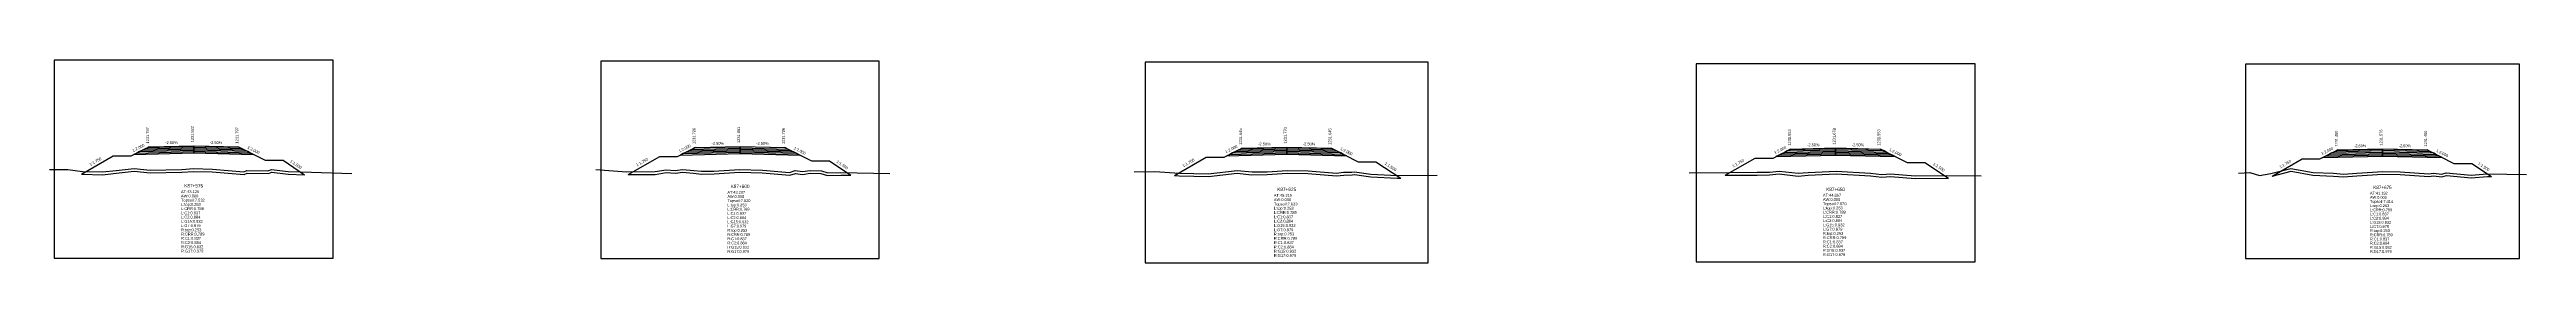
# Model space of a CAD drawing. Extents: x -7 to 78429, y 1189 to 1262.
# Drawn here: x 4894.2 to 5171.6, y 1218.9 to 1241.5 of the extents above; entities that cross this region are included whole.
import ezdxf
from ezdxf.enums import TextEntityAlignment as Align

# ---------------------------------------------------------------- set-up
doc = ezdxf.new("R2010")
doc.units = 0

msp = doc.modelspace()

# ---------------------------------------------------------------- linework, layer by layer
at = {"layer": 'A4_BORDER', "color": 7}
for points in [[(4894.769, 1219.38), (4925.999, 1219.38), (4925.999, 1241.462), (4894.769, 1241.462), (4894.769, 1219.38)], [(4955.985, 1219.34), (4987.135, 1219.34), (4987.135, 1241.365), (4955.985, 1241.365), (4955.985, 1219.34)], [(5016.933, 1218.869), (5048.594, 1218.869), (5048.594, 1241.256), (5016.933, 1241.256), (5016.933, 1218.869)], [(5078.593, 1218.978), (5109.852, 1218.978), (5109.852, 1241.079), (5078.593, 1241.079), (5078.593, 1218.978)], [(5140.119, 1219.346), (5170.788, 1219.346), (5170.788, 1241.031), (5140.119, 1241.031), (5140.119, 1219.346)]]:
    msp.add_lwpolyline(points, dxfattribs=at)
at = {"layer": 'CLEAR_GROUND', "color": 8}
for points in [[(4897.816, 1228.758), (4897.889, 1228.748), (4900.19, 1228.695), (4901.72, 1228.88), (4903.71, 1229.072), (4905.505, 1228.887), (4909.07, 1228.986), (4910.367, 1229.067), (4912.461, 1229.001), (4916.039, 1228.72), (4916.378, 1228.852), (4918.747, 1228.817), (4919.13, 1228.979), (4920.943, 1228.734), (4922.8, 1228.686)], [(4959.046, 1228.718), (4962.06, 1228.733), (4963.294, 1228.92), (4964.312, 1228.85), (4965.114, 1228.986), (4966.349, 1228.87), (4967.24, 1228.77), (4968.646, 1228.804), (4971.51, 1228.99), (4974.038, 1228.897), (4977.144, 1228.641), (4977.75, 1228.841), (4978.562, 1228.732), (4979.422, 1228.851), (4980.613, 1228.825), (4981.349, 1228.586), (4982.829, 1228.649), (4983.966, 1228.622)], [(5020.196, 1228.607), (5020.736, 1228.575), (5024.001, 1228.481), (5027.23, 1228.869), (5028.877, 1228.695), (5030.59, 1228.711), (5032.818, 1228.865), (5035.137, 1228.826), (5038.336, 1228.549), (5039.145, 1228.657), (5040.081, 1228.659), (5040.358, 1228.703), (5042.169, 1228.47), (5045.147, 1228.3), (5045.525, 1228.304)], [(5081.857, 1228.63), (5082.301, 1228.632), (5085.453, 1228.657), (5086.832, 1228.659), (5087.898, 1228.786), (5090.018, 1228.546), (5091.163, 1228.649), (5094.276, 1228.781), (5098.113, 1228.575), (5099.412, 1228.409), (5100.367, 1228.503), (5103.129, 1228.274), (5106.695, 1228.294), (5106.864, 1228.292)], [(5143.116, 1228.543), (5145.22, 1229.071), (5147.676, 1228.646), (5149.961, 1228.547), (5151.091, 1228.468), (5152.599, 1228.571), (5155.505, 1228.735), (5157.432, 1228.721), (5160.652, 1228.476), (5161.161, 1228.565), (5162.111, 1228.458), (5162.628, 1228.606), (5165.378, 1228.338), (5167.196, 1228.494), (5167.651, 1228.485)]]:
    msp.add_lwpolyline(points, dxfattribs=at)
at = {"layer": 'DESIGN_ROAD_TRIMMED', "color": 1}
for points in [[(4897.816, 1228.758), (4901.384, 1230.797), (4903.384, 1230.797), (4905.384, 1231.797), (4905.384, 1231.797), (4905.278, 1231.744), (4905.278, 1231.744), (4904.963, 1231.586), (4904.963, 1231.586), (4904.647, 1231.429), (4904.647, 1231.429), (4904.331, 1231.271), (4904.331, 1231.271), (4904.015, 1231.113), (4904.015, 1231.113), (4903.699, 1230.955), (4910.384, 1231.122), (4910.384, 1231.272), (4910.384, 1231.272), (4910.384, 1231.422), (4910.384, 1231.422), (4910.384, 1231.572), (4910.384, 1231.572), (4910.384, 1231.722), (4910.384, 1231.722), (4910.384, 1231.872), (4910.384, 1231.872), (4910.384, 1231.922), (4910.384, 1231.922), (4910.384, 1231.922), (4910.384, 1231.922), (4910.384, 1231.922), (4910.384, 1231.872), (4910.384, 1231.872), (4910.384, 1231.722), (4910.384, 1231.722), (4910.384, 1231.572), (4910.384, 1231.572), (4910.384, 1231.422), (4910.384, 1231.422), (4910.384, 1231.272), (4910.384, 1231.272), (4910.384, 1231.122), (4917.068, 1230.955), (4916.752, 1231.113), (4916.752, 1231.113), (4916.436, 1231.271), (4916.436, 1231.271), (4916.121, 1231.429), (4916.121, 1231.429), (4915.805, 1231.586), (4915.805, 1231.586), (4915.489, 1231.744), (4915.489, 1231.744), (4915.384, 1231.797), (4915.384, 1231.797), (4918.384, 1230.297), (4920.384, 1230.297), (4922.8, 1228.686)], [(4959.046, 1228.718), (4962.56, 1230.726), (4964.56, 1230.726), (4966.56, 1231.726), (4966.56, 1231.726), (4966.455, 1231.673), (4966.455, 1231.673), (4966.139, 1231.515), (4966.139, 1231.515), (4965.823, 1231.358), (4965.823, 1231.358), (4965.508, 1231.2), (4965.508, 1231.2), (4965.192, 1231.042), (4965.192, 1231.042), (4964.876, 1230.884), (4971.56, 1231.051), (4971.56, 1231.201), (4971.56, 1231.201), (4971.56, 1231.351), (4971.56, 1231.351), (4971.56, 1231.501), (4971.56, 1231.501), (4971.56, 1231.651), (4971.56, 1231.651), (4971.56, 1231.801), (4971.56, 1231.801), (4971.56, 1231.851), (4971.56, 1231.851), (4971.56, 1231.851), (4971.56, 1231.851), (4971.56, 1231.851), (4971.56, 1231.801), (4971.56, 1231.801), (4971.56, 1231.651), (4971.56, 1231.651), (4971.56, 1231.501), (4971.56, 1231.501), (4971.56, 1231.351), (4971.56, 1231.351), (4971.56, 1231.201), (4971.56, 1231.201), (4971.56, 1231.051), (4978.244, 1230.884), (4977.929, 1231.042), (4977.929, 1231.042), (4977.613, 1231.2), (4977.613, 1231.2), (4977.297, 1231.358), (4977.297, 1231.358), (4976.981, 1231.515), (4976.981, 1231.515), (4976.665, 1231.673), (4976.665, 1231.673), (4976.56, 1231.726), (4976.56, 1231.726), (4979.56, 1230.226), (4981.56, 1230.226), (4983.966, 1228.622)], [(5020.196, 1228.607), (5023.763, 1230.645), (5025.763, 1230.645), (5027.763, 1231.645), (5027.763, 1231.645), (5027.658, 1231.592), (5027.658, 1231.592), (5027.342, 1231.434), (5027.342, 1231.434), (5027.026, 1231.277), (5027.026, 1231.277), (5026.711, 1231.119), (5026.711, 1231.119), (5026.395, 1230.961), (5026.395, 1230.961), (5026.079, 1230.803), (5032.763, 1230.97), (5032.763, 1231.12), (5032.763, 1231.12), (5032.763, 1231.27), (5032.763, 1231.27), (5032.763, 1231.42), (5032.763, 1231.42), (5032.763, 1231.57), (5032.763, 1231.57), (5032.763, 1231.72), (5032.763, 1231.72), (5032.763, 1231.77), (5032.763, 1231.77), (5032.763, 1231.77), (5032.763, 1231.77), (5032.763, 1231.77), (5032.763, 1231.72), (5032.763, 1231.72), (5032.763, 1231.57), (5032.763, 1231.57), (5032.763, 1231.42), (5032.763, 1231.42), (5032.763, 1231.27), (5032.763, 1231.27), (5032.763, 1231.12), (5032.763, 1231.12), (5032.763, 1230.97), (5039.447, 1230.803), (5039.132, 1230.961), (5039.132, 1230.961), (5038.816, 1231.119), (5038.816, 1231.119), (5038.5, 1231.277), (5038.5, 1231.277), (5038.184, 1231.434), (5038.184, 1231.434), (5037.868, 1231.592), (5037.868, 1231.592), (5037.763, 1231.645), (5037.763, 1231.645), (5040.763, 1230.145), (5042.763, 1230.145), (5045.525, 1228.304)], [(5081.857, 1228.63), (5085.222, 1230.553), (5087.222, 1230.553), (5089.222, 1231.553), (5089.222, 1231.553), (5089.117, 1231.5), (5089.117, 1231.5), (5088.801, 1231.342), (5088.801, 1231.342), (5088.486, 1231.185), (5088.486, 1231.185), (5088.17, 1231.027), (5088.17, 1231.027), (5087.854, 1230.869), (5087.854, 1230.869), (5087.538, 1230.711), (5094.222, 1230.878), (5094.222, 1231.028), (5094.222, 1231.028), (5094.222, 1231.178), (5094.222, 1231.178), (5094.222, 1231.328), (5094.222, 1231.328), (5094.222, 1231.478), (5094.222, 1231.478), (5094.222, 1231.628), (5094.222, 1231.628), (5094.222, 1231.678), (5094.222, 1231.678), (5094.222, 1231.678), (5094.222, 1231.678), (5094.222, 1231.678), (5094.222, 1231.628), (5094.222, 1231.628), (5094.222, 1231.478), (5094.222, 1231.478), (5094.222, 1231.328), (5094.222, 1231.328), (5094.222, 1231.178), (5094.222, 1231.178), (5094.222, 1231.028), (5094.222, 1231.028), (5094.222, 1230.878), (5100.907, 1230.711), (5100.591, 1230.869), (5100.591, 1230.869), (5100.275, 1231.027), (5100.275, 1231.027), (5099.959, 1231.185), (5099.959, 1231.185), (5099.643, 1231.342), (5099.643, 1231.342), (5099.328, 1231.5), (5099.328, 1231.5), (5099.222, 1231.553), (5099.222, 1231.553), (5102.222, 1230.053), (5104.222, 1230.053), (5106.864, 1228.292)], [(5143.116, 1228.543), (5146.454, 1230.45), (5148.454, 1230.45), (5150.454, 1231.45), (5150.454, 1231.45), (5150.348, 1231.397), (5150.348, 1231.397), (5150.032, 1231.239), (5150.032, 1231.239), (5149.717, 1231.082), (5149.717, 1231.082), (5149.401, 1230.924), (5149.401, 1230.924), (5149.085, 1230.766), (5149.085, 1230.766), (5148.769, 1230.608), (5155.454, 1230.775), (5155.454, 1230.925), (5155.454, 1230.925), (5155.454, 1231.075), (5155.454, 1231.075), (5155.454, 1231.225), (5155.454, 1231.225), (5155.454, 1231.375), (5155.454, 1231.375), (5155.454, 1231.525), (5155.454, 1231.525), (5155.454, 1231.575), (5155.454, 1231.575), (5155.454, 1231.575), (5155.454, 1231.575), (5155.454, 1231.575), (5155.454, 1231.525), (5155.454, 1231.525), (5155.454, 1231.375), (5155.454, 1231.375), (5155.454, 1231.225), (5155.454, 1231.225), (5155.454, 1231.075), (5155.454, 1231.075), (5155.454, 1230.925), (5155.454, 1230.925), (5155.454, 1230.775), (5162.138, 1230.608), (5161.822, 1230.766), (5161.822, 1230.766), (5161.506, 1230.924), (5161.506, 1230.924), (5161.19, 1231.082), (5161.19, 1231.082), (5160.875, 1231.239), (5160.875, 1231.239), (5160.559, 1231.397), (5160.559, 1231.397), (5160.454, 1231.45), (5160.454, 1231.45), (5163.454, 1229.95), (5165.454, 1229.95), (5167.651, 1228.485)]]:
    msp.add_lwpolyline(points, dxfattribs=at)
at = {"layer": 'FINISHED_ROAD', "color": 2}
for points in [[(4901.384, 1230.797), (4903.384, 1230.797), (4905.384, 1231.797), (4905.384, 1231.797), (4910.384, 1231.922), (4915.384, 1231.797), (4915.384, 1231.797), (4918.384, 1230.297), (4920.384, 1230.297)], [(4962.56, 1230.726), (4964.56, 1230.726), (4966.56, 1231.726), (4966.56, 1231.726), (4971.56, 1231.851), (4976.56, 1231.726), (4976.56, 1231.726), (4979.56, 1230.226), (4981.56, 1230.226)], [(5023.763, 1230.645), (5025.763, 1230.645), (5027.763, 1231.645), (5027.763, 1231.645), (5032.763, 1231.77), (5037.763, 1231.645), (5037.763, 1231.645), (5040.763, 1230.145), (5042.763, 1230.145)], [(5085.222, 1230.553), (5087.222, 1230.553), (5089.222, 1231.553), (5089.222, 1231.553), (5094.222, 1231.678), (5099.222, 1231.553), (5099.222, 1231.553), (5102.222, 1230.053), (5104.222, 1230.053)], [(5146.454, 1230.45), (5148.454, 1230.45), (5150.454, 1231.45), (5150.454, 1231.45), (5155.454, 1231.575), (5160.454, 1231.45), (5160.454, 1231.45), (5163.454, 1229.95), (5165.454, 1229.95)]]:
    msp.add_lwpolyline(points, dxfattribs=at)
at = {"layer": 'LAYER_0', "color": 4}
for points in [[(4905.384, 1231.797), (4905.278, 1231.744), (4910.384, 1231.872), (4910.384, 1231.922)], [(4966.56, 1231.726), (4966.455, 1231.673), (4971.56, 1231.801), (4971.56, 1231.851)], [(5027.763, 1231.645), (5027.658, 1231.592), (5032.763, 1231.72), (5032.763, 1231.77)], [(5089.222, 1231.553), (5089.117, 1231.5), (5094.222, 1231.628), (5094.222, 1231.678)], [(5150.454, 1231.45), (5150.348, 1231.397), (5155.454, 1231.525), (5155.454, 1231.575)]]:
    msp.add_lwpolyline(points, dxfattribs=at)
at = {"layer": 'LAYER_1', "color": 4}
for points in [[(4905.278, 1231.744), (4904.963, 1231.586), (4910.384, 1231.722), (4910.384, 1231.872)], [(4966.455, 1231.673), (4966.139, 1231.515), (4971.56, 1231.651), (4971.56, 1231.801)], [(5027.658, 1231.592), (5027.342, 1231.434), (5032.763, 1231.57), (5032.763, 1231.72)], [(5089.117, 1231.5), (5088.801, 1231.342), (5094.222, 1231.478), (5094.222, 1231.628)], [(5150.348, 1231.397), (5150.032, 1231.239), (5155.454, 1231.375), (5155.454, 1231.525)]]:
    msp.add_lwpolyline(points, dxfattribs=at)
at = {"layer": 'LAYER_10', "color": 6}
for points in [[(4916.436, 1231.271), (4916.752, 1231.113), (4910.384, 1231.272), (4910.384, 1231.422)], [(4977.613, 1231.2), (4977.929, 1231.042), (4971.56, 1231.201), (4971.56, 1231.351)], [(5038.816, 1231.119), (5039.132, 1230.961), (5032.763, 1231.12), (5032.763, 1231.27)], [(5100.275, 1231.027), (5100.591, 1230.869), (5094.222, 1231.028), (5094.222, 1231.178)], [(5161.506, 1230.924), (5161.822, 1230.766), (5155.454, 1230.925), (5155.454, 1231.075)]]:
    msp.add_lwpolyline(points, dxfattribs=at)
at = {"layer": 'LAYER_11', "color": 6}
for points in [[(4916.752, 1231.113), (4917.068, 1230.955), (4910.384, 1231.122), (4910.384, 1231.272)], [(4977.929, 1231.042), (4978.244, 1230.884), (4971.56, 1231.051), (4971.56, 1231.201)], [(5039.132, 1230.961), (5039.447, 1230.803), (5032.763, 1230.97), (5032.763, 1231.12)], [(5100.591, 1230.869), (5100.907, 1230.711), (5094.222, 1230.878), (5094.222, 1231.028)], [(5161.822, 1230.766), (5162.138, 1230.608), (5155.454, 1230.775), (5155.454, 1230.925)]]:
    msp.add_lwpolyline(points, dxfattribs=at)
at = {"layer": 'LAYER_2', "color": 4}
for points in [[(4904.963, 1231.586), (4904.647, 1231.429), (4910.384, 1231.572), (4910.384, 1231.722)], [(4966.139, 1231.515), (4965.823, 1231.358), (4971.56, 1231.501), (4971.56, 1231.651)], [(5027.342, 1231.434), (5027.026, 1231.277), (5032.763, 1231.42), (5032.763, 1231.57)], [(5088.801, 1231.342), (5088.486, 1231.185), (5094.222, 1231.328), (5094.222, 1231.478)], [(5150.032, 1231.239), (5149.717, 1231.082), (5155.454, 1231.225), (5155.454, 1231.375)]]:
    msp.add_lwpolyline(points, dxfattribs=at)
at = {"layer": 'LAYER_3', "color": 4}
for points in [[(4904.647, 1231.429), (4904.331, 1231.271), (4910.384, 1231.422), (4910.384, 1231.572)], [(4965.823, 1231.358), (4965.508, 1231.2), (4971.56, 1231.351), (4971.56, 1231.501)], [(5027.026, 1231.277), (5026.711, 1231.119), (5032.763, 1231.27), (5032.763, 1231.42)], [(5088.486, 1231.185), (5088.17, 1231.027), (5094.222, 1231.178), (5094.222, 1231.328)], [(5149.717, 1231.082), (5149.401, 1230.924), (5155.454, 1231.075), (5155.454, 1231.225)]]:
    msp.add_lwpolyline(points, dxfattribs=at)
at = {"layer": 'LAYER_4', "color": 4}
for points in [[(4904.331, 1231.271), (4904.015, 1231.113), (4910.384, 1231.272), (4910.384, 1231.422)], [(4965.508, 1231.2), (4965.192, 1231.042), (4971.56, 1231.201), (4971.56, 1231.351)], [(5026.711, 1231.119), (5026.395, 1230.961), (5032.763, 1231.12), (5032.763, 1231.27)], [(5088.17, 1231.027), (5087.854, 1230.869), (5094.222, 1231.028), (5094.222, 1231.178)], [(5149.401, 1230.924), (5149.085, 1230.766), (5155.454, 1230.925), (5155.454, 1231.075)]]:
    msp.add_lwpolyline(points, dxfattribs=at)
at = {"layer": 'LAYER_5', "color": 4}
for points in [[(4904.015, 1231.113), (4903.699, 1230.955), (4910.384, 1231.122), (4910.384, 1231.272)], [(4965.192, 1231.042), (4964.876, 1230.884), (4971.56, 1231.051), (4971.56, 1231.201)], [(5026.395, 1230.961), (5026.079, 1230.803), (5032.763, 1230.97), (5032.763, 1231.12)], [(5087.854, 1230.869), (5087.538, 1230.711), (5094.222, 1230.878), (5094.222, 1231.028)], [(5149.085, 1230.766), (5148.769, 1230.608), (5155.454, 1230.775), (5155.454, 1230.925)]]:
    msp.add_lwpolyline(points, dxfattribs=at)
at = {"layer": 'LAYER_6', "color": 6}
for points in [[(4915.384, 1231.797), (4915.489, 1231.744), (4910.384, 1231.872), (4910.384, 1231.922)], [(4976.56, 1231.726), (4976.665, 1231.673), (4971.56, 1231.801), (4971.56, 1231.851)], [(5037.763, 1231.645), (5037.868, 1231.592), (5032.763, 1231.72), (5032.763, 1231.77)], [(5099.222, 1231.553), (5099.328, 1231.5), (5094.222, 1231.628), (5094.222, 1231.678)], [(5160.454, 1231.45), (5160.559, 1231.397), (5155.454, 1231.525), (5155.454, 1231.575)]]:
    msp.add_lwpolyline(points, dxfattribs=at)
at = {"layer": 'LAYER_7', "color": 6}
for points in [[(4915.489, 1231.744), (4915.805, 1231.586), (4910.384, 1231.722), (4910.384, 1231.872)], [(4976.665, 1231.673), (4976.981, 1231.515), (4971.56, 1231.651), (4971.56, 1231.801)], [(5037.868, 1231.592), (5038.184, 1231.434), (5032.763, 1231.57), (5032.763, 1231.72)], [(5099.328, 1231.5), (5099.643, 1231.342), (5094.222, 1231.478), (5094.222, 1231.628)], [(5160.559, 1231.397), (5160.875, 1231.239), (5155.454, 1231.375), (5155.454, 1231.525)]]:
    msp.add_lwpolyline(points, dxfattribs=at)
at = {"layer": 'LAYER_8', "color": 6}
for points in [[(4915.805, 1231.586), (4916.121, 1231.429), (4910.384, 1231.572), (4910.384, 1231.722)], [(4976.981, 1231.515), (4977.297, 1231.358), (4971.56, 1231.501), (4971.56, 1231.651)], [(5038.184, 1231.434), (5038.5, 1231.277), (5032.763, 1231.42), (5032.763, 1231.57)], [(5099.643, 1231.342), (5099.959, 1231.185), (5094.222, 1231.328), (5094.222, 1231.478)], [(5160.875, 1231.239), (5161.19, 1231.082), (5155.454, 1231.225), (5155.454, 1231.375)]]:
    msp.add_lwpolyline(points, dxfattribs=at)
at = {"layer": 'LAYER_9', "color": 6}
for points in [[(4916.121, 1231.429), (4916.436, 1231.271), (4910.384, 1231.422), (4910.384, 1231.572)], [(4977.297, 1231.358), (4977.613, 1231.2), (4971.56, 1231.351), (4971.56, 1231.501)], [(5038.5, 1231.277), (5038.816, 1231.119), (5032.763, 1231.27), (5032.763, 1231.42)], [(5099.959, 1231.185), (5100.275, 1231.027), (5094.222, 1231.178), (5094.222, 1231.328)], [(5161.19, 1231.082), (5161.506, 1230.924), (5155.454, 1231.075), (5155.454, 1231.225)]]:
    msp.add_lwpolyline(points, dxfattribs=at)
at = {"layer": 'NATURAL_GROUND', "color": 3}
for points in [[(4894.243, 1229.287), (4896.304, 1229.285), (4897.915, 1229.047), (4900.176, 1228.995), (4901.688, 1229.178), (4903.711, 1229.374), (4905.517, 1229.187), (4909.057, 1229.286), (4910.363, 1229.367), (4912.478, 1229.301), (4915.994, 1229.024), (4916.324, 1229.153), (4918.689, 1229.118), (4919.089, 1229.287), (4920.967, 1229.033), (4923.59, 1228.966), (4928.086, 1228.81)], [(4955.411, 1229.255), (4958.858, 1229.017), (4962.036, 1229.033), (4963.281, 1229.222), (4964.297, 1229.152), (4965.103, 1229.288), (4966.38, 1229.168), (4967.253, 1229.07), (4968.632, 1229.104), (4971.506, 1229.29), (4974.056, 1229.197), (4977.108, 1228.945), (4977.721, 1229.147), (4978.561, 1229.035), (4979.404, 1229.151), (4980.663, 1229.124), (4981.39, 1228.888), (4982.826, 1228.949), (4988.344, 1228.818)], [(5015.686, 1229.011), (5018.003, 1229.036), (5020.749, 1228.875), (5023.987, 1228.782), (5027.228, 1229.171), (5028.891, 1228.995), (5030.578, 1229.011), (5032.81, 1229.165), (5035.152, 1229.126), (5038.329, 1228.851), (5039.125, 1228.957), (5040.057, 1228.959), (5040.353, 1229.006), (5042.197, 1228.769), (5045.154, 1228.6), (5049.596, 1228.644)], [(5077.832, 1228.913), (5082.299, 1228.932), (5085.451, 1228.957), (5086.814, 1228.959), (5087.897, 1229.088), (5090.021, 1228.848), (5091.143, 1228.948), (5094.277, 1229.081), (5098.14, 1228.874), (5099.416, 1228.711), (5100.364, 1228.804), (5103.14, 1228.574), (5106.696, 1228.594), (5110.511, 1228.548)], [(5139.327, 1228.879), (5140.619, 1228.949), (5141.686, 1228.61), (5142.941, 1228.808), (5145.209, 1229.377), (5147.709, 1228.945), (5149.978, 1228.847), (5151.092, 1228.769), (5152.581, 1228.87), (5155.498, 1229.035), (5157.445, 1229.021), (5160.638, 1228.778), (5161.152, 1228.868), (5162.086, 1228.763), (5162.601, 1228.91), (5165.38, 1228.639), (5167.187, 1228.794), (5171.577, 1228.708)]]:
    msp.add_lwpolyline(points, dxfattribs=at)
at = {"layer": 'STRUCTURE_LEFT', "color": 4}
for points in [[(4905.384, 1231.797), (4905.278, 1231.744), (4905.278, 1231.744), (4904.963, 1231.586), (4904.963, 1231.586), (4904.647, 1231.429), (4904.647, 1231.429), (4904.331, 1231.271), (4904.331, 1231.271), (4904.015, 1231.113), (4904.015, 1231.113), (4903.699, 1230.955), (4910.384, 1231.122), (4910.384, 1231.272), (4910.384, 1231.272), (4910.384, 1231.422), (4910.384, 1231.422), (4910.384, 1231.572), (4910.384, 1231.572), (4910.384, 1231.722), (4910.384, 1231.722), (4910.384, 1231.872), (4910.384, 1231.872), (4910.384, 1231.922), (4910.384, 1231.922)], [(4966.56, 1231.726), (4966.455, 1231.673), (4966.455, 1231.673), (4966.139, 1231.515), (4966.139, 1231.515), (4965.823, 1231.358), (4965.823, 1231.358), (4965.508, 1231.2), (4965.508, 1231.2), (4965.192, 1231.042), (4965.192, 1231.042), (4964.876, 1230.884), (4971.56, 1231.051), (4971.56, 1231.201), (4971.56, 1231.201), (4971.56, 1231.351), (4971.56, 1231.351), (4971.56, 1231.501), (4971.56, 1231.501), (4971.56, 1231.651), (4971.56, 1231.651), (4971.56, 1231.801), (4971.56, 1231.801), (4971.56, 1231.851), (4971.56, 1231.851)], [(5027.763, 1231.645), (5027.658, 1231.592), (5027.658, 1231.592), (5027.342, 1231.434), (5027.342, 1231.434), (5027.026, 1231.277), (5027.026, 1231.277), (5026.711, 1231.119), (5026.711, 1231.119), (5026.395, 1230.961), (5026.395, 1230.961), (5026.079, 1230.803), (5032.763, 1230.97), (5032.763, 1231.12), (5032.763, 1231.12), (5032.763, 1231.27), (5032.763, 1231.27), (5032.763, 1231.42), (5032.763, 1231.42), (5032.763, 1231.57), (5032.763, 1231.57), (5032.763, 1231.72), (5032.763, 1231.72), (5032.763, 1231.77), (5032.763, 1231.77)], [(5089.222, 1231.553), (5089.117, 1231.5), (5089.117, 1231.5), (5088.801, 1231.342), (5088.801, 1231.342), (5088.486, 1231.185), (5088.486, 1231.185), (5088.17, 1231.027), (5088.17, 1231.027), (5087.854, 1230.869), (5087.854, 1230.869), (5087.538, 1230.711), (5094.222, 1230.878), (5094.222, 1231.028), (5094.222, 1231.028), (5094.222, 1231.178), (5094.222, 1231.178), (5094.222, 1231.328), (5094.222, 1231.328), (5094.222, 1231.478), (5094.222, 1231.478), (5094.222, 1231.628), (5094.222, 1231.628), (5094.222, 1231.678), (5094.222, 1231.678)], [(5150.454, 1231.45), (5150.348, 1231.397), (5150.348, 1231.397), (5150.032, 1231.239), (5150.032, 1231.239), (5149.717, 1231.082), (5149.717, 1231.082), (5149.401, 1230.924), (5149.401, 1230.924), (5149.085, 1230.766), (5149.085, 1230.766), (5148.769, 1230.608), (5155.454, 1230.775), (5155.454, 1230.925), (5155.454, 1230.925), (5155.454, 1231.075), (5155.454, 1231.075), (5155.454, 1231.225), (5155.454, 1231.225), (5155.454, 1231.375), (5155.454, 1231.375), (5155.454, 1231.525), (5155.454, 1231.525), (5155.454, 1231.575), (5155.454, 1231.575)]]:
    msp.add_lwpolyline(points, dxfattribs=at)
at = {"layer": 'STRUCTURE_RIGHT', "color": 6}
for points in [[(4910.384, 1231.922), (4910.384, 1231.922), (4910.384, 1231.872), (4910.384, 1231.872), (4910.384, 1231.722), (4910.384, 1231.722), (4910.384, 1231.572), (4910.384, 1231.572), (4910.384, 1231.422), (4910.384, 1231.422), (4910.384, 1231.272), (4910.384, 1231.272), (4910.384, 1231.122), (4917.068, 1230.955), (4916.752, 1231.113), (4916.752, 1231.113), (4916.436, 1231.271), (4916.436, 1231.271), (4916.121, 1231.429), (4916.121, 1231.429), (4915.805, 1231.586), (4915.805, 1231.586), (4915.489, 1231.744), (4915.489, 1231.744), (4915.384, 1231.797)], [(4971.56, 1231.851), (4971.56, 1231.851), (4971.56, 1231.801), (4971.56, 1231.801), (4971.56, 1231.651), (4971.56, 1231.651), (4971.56, 1231.501), (4971.56, 1231.501), (4971.56, 1231.351), (4971.56, 1231.351), (4971.56, 1231.201), (4971.56, 1231.201), (4971.56, 1231.051), (4978.244, 1230.884), (4977.929, 1231.042), (4977.929, 1231.042), (4977.613, 1231.2), (4977.613, 1231.2), (4977.297, 1231.358), (4977.297, 1231.358), (4976.981, 1231.515), (4976.981, 1231.515), (4976.665, 1231.673), (4976.665, 1231.673), (4976.56, 1231.726)], [(5032.763, 1231.77), (5032.763, 1231.77), (5032.763, 1231.72), (5032.763, 1231.72), (5032.763, 1231.57), (5032.763, 1231.57), (5032.763, 1231.42), (5032.763, 1231.42), (5032.763, 1231.27), (5032.763, 1231.27), (5032.763, 1231.12), (5032.763, 1231.12), (5032.763, 1230.97), (5039.447, 1230.803), (5039.132, 1230.961), (5039.132, 1230.961), (5038.816, 1231.119), (5038.816, 1231.119), (5038.5, 1231.277), (5038.5, 1231.277), (5038.184, 1231.434), (5038.184, 1231.434), (5037.868, 1231.592), (5037.868, 1231.592), (5037.763, 1231.645)], [(5094.222, 1231.678), (5094.222, 1231.678), (5094.222, 1231.628), (5094.222, 1231.628), (5094.222, 1231.478), (5094.222, 1231.478), (5094.222, 1231.328), (5094.222, 1231.328), (5094.222, 1231.178), (5094.222, 1231.178), (5094.222, 1231.028), (5094.222, 1231.028), (5094.222, 1230.878), (5100.907, 1230.711), (5100.591, 1230.869), (5100.591, 1230.869), (5100.275, 1231.027), (5100.275, 1231.027), (5099.959, 1231.185), (5099.959, 1231.185), (5099.643, 1231.342), (5099.643, 1231.342), (5099.328, 1231.5), (5099.328, 1231.5), (5099.222, 1231.553)], [(5155.454, 1231.575), (5155.454, 1231.575), (5155.454, 1231.525), (5155.454, 1231.525), (5155.454, 1231.375), (5155.454, 1231.375), (5155.454, 1231.225), (5155.454, 1231.225), (5155.454, 1231.075), (5155.454, 1231.075), (5155.454, 1230.925), (5155.454, 1230.925), (5155.454, 1230.775), (5162.138, 1230.608), (5161.822, 1230.766), (5161.822, 1230.766), (5161.506, 1230.924), (5161.506, 1230.924), (5161.19, 1231.082), (5161.19, 1231.082), (5160.875, 1231.239), (5160.875, 1231.239), (5160.559, 1231.397), (5160.559, 1231.397), (5160.454, 1231.45)]]:
    msp.add_lwpolyline(points, dxfattribs=at)

# ---------------------------------------------------------------- texts
at = {"layer": 'INFO_TEXT'}
for s, height, p in [('AT:43.126', 0.32, (4908.964, 1226.636)), ('AW:0.000', 0.32, (4908.964, 1226.162)), ('Topsoil:7.532', 0.32, (4908.964, 1225.689)), ('AT:43.207', 0.31, (4970.144, 1226.577)), ('AW:0.000', 0.31, (4970.144, 1226.105)), ('Topsoil:7.520', 0.31, (4970.144, 1225.633)), ('AT:45.215', 0.32, (5031.324, 1226.225)), ('AW:0.000', 0.32, (5031.324, 1225.745)), ('AT:44.867', 0.32, (5092.802, 1226.24)), ('AW:0.000', 0.32, (5092.802, 1225.766)), ('AT:41.192', 0.31, (5154.059, 1226.471)), ('AW:0.000', 0.31, (5154.059, 1226.006)), ('Topsoil:7.414', 0.31, (5154.059, 1225.542)), ('L:top:0.253', 0.32, (4908.964, 1225.216)), ('L:CRR:0.789', 0.32, (4908.964, 1224.743)), ('L:C1:0.837', 0.32, (4908.964, 1224.27)), ('L:C2:0.884', 0.32, (4908.964, 1223.797)), ('L:G15:0.932', 0.32, (4908.964, 1223.323)), ('L:G7:0.979', 0.32, (4908.964, 1222.85)), ('L:top:0.253', 0.31, (4970.144, 1225.161)), ('L:CRR:0.789', 0.31, (4970.144, 1224.689)), ('L:C1:0.837', 0.31, (4970.144, 1224.217)), ('L:C2:0.884', 0.31, (4970.144, 1223.745)), ('L:G15:0.932', 0.31, (4970.144, 1223.273)), ('L:G7:0.979', 0.31, (4970.144, 1222.801)), ('Topsoil:7.623', 0.32, (5031.324, 1225.265)), ('L:top:0.253', 0.32, (5031.324, 1224.786)), ('L:CRR:0.789', 0.32, (5031.324, 1224.306)), ('L:C1:0.837', 0.32, (5031.324, 1223.826)), ('L:C2:0.884', 0.32, (5031.324, 1223.347)), ('L:G15:0.932', 0.32, (5031.324, 1222.867)), ('Topsoil:7.520', 0.32, (5092.802, 1225.292)), ('L:top:0.253', 0.32, (5092.802, 1224.819)), ('L:CRR:0.789', 0.32, (5092.802, 1224.345)), ('L:C1:0.837', 0.32, (5092.802, 1223.872)), ('L:C2:0.884', 0.32, (5092.802, 1223.398)), ('L:G15:0.932', 0.32, (5092.802, 1222.924)), ('L:top:0.253', 0.31, (5154.059, 1225.077)), ('L:CRR:0.789', 0.31, (5154.059, 1224.612)), ('L:C1:0.837', 0.31, (5154.059, 1224.148)), ('L:C2:0.884', 0.31, (5154.059, 1223.683)), ('L:G15:0.932', 0.31, (5154.059, 1223.218)), ('L:G7:0.979', 0.31, (5154.059, 1222.754)), ('R:top:0.253', 0.32, (4908.964, 1222.377)), ('R:CRR:0.789', 0.32, (4908.964, 1221.904)), ('R:C1:0.837', 0.32, (4908.964, 1221.431)), ('R:C2:0.884', 0.32, (4908.964, 1220.957)), ('R:G15:0.932', 0.32, (4908.964, 1220.484)), ('R:G17:0.979', 0.32, (4908.964, 1220.011)), ('R:top:0.253', 0.31, (4970.144, 1222.329)), ('R:CRR:0.789', 0.31, (4970.144, 1221.857)), ('R:C1:0.837', 0.31, (4970.144, 1221.385)), ('R:C2:0.884', 0.31, (4970.144, 1220.913)), ('R:G15:0.932', 0.31, (4970.144, 1220.441)), ('R:G17:0.979', 0.31, (4970.144, 1219.969)), ('L:G7:0.979', 0.32, (5031.324, 1222.387)), ('R:top:0.253', 0.32, (5031.324, 1221.908)), ('R:CRR:0.789', 0.32, (5031.324, 1221.428)), ('R:C1:0.837', 0.32, (5031.324, 1220.948)), ('R:C2:0.884', 0.32, (5031.324, 1220.468)), ('R:G15:0.932', 0.32, (5031.324, 1219.989)), ('L:G7:0.979', 0.32, (5092.802, 1222.451)), ('R:top:0.253', 0.32, (5092.802, 1221.977)), ('R:CRR:0.789', 0.32, (5092.802, 1221.504)), ('R:C1:0.837', 0.32, (5092.802, 1221.03)), ('R:C2:0.884', 0.32, (5092.802, 1220.556)), ('R:G15:0.932', 0.32, (5092.802, 1220.083)), ('R:top:0.253', 0.31, (5154.059, 1222.289)), ('R:CRR:0.789', 0.31, (5154.059, 1221.824)), ('R:C1:0.837', 0.31, (5154.059, 1221.36)), ('R:C2:0.884', 0.31, (5154.059, 1220.895)), ('R:G15:0.932', 0.31, (5154.059, 1220.43)), ('R:G17:0.979', 0.31, (5154.059, 1219.966)), ('R:G17:0.979', 0.32, (5031.324, 1219.509)), ('R:G17:0.979', 0.32, (5092.802, 1219.609))]:
    msp.add_text(s, height=height, dxfattribs=at).set_placement(p)
at = {"layer": 'LEFT_TEXT_H'}
for s, height, p in [('1231.797', 0.315, (4905.384, 1232.176)), ('1231.726', 0.315, (4966.56, 1232.104)), ('1231.645', 0.32, (5027.763, 1232.029)), ('1231.553', 0.316, (5089.222, 1231.932)), ('1231.450', 0.31, (5150.454, 1231.822))]:
    msp.add_text(s, height=height, rotation=90, dxfattribs=at).set_placement(p)
at = {"layer": 'POINT_TEXT_H'}
for s, height, p in [('1231.922', 0.315, (4910.384, 1232.301)), ('1231.851', 0.315, (4971.56, 1232.229)), ('1231.770', 0.32, (5032.763, 1232.154)), ('1231.678', 0.316, (5094.222, 1232.057)), ('1231.575', 0.31, (5155.454, 1231.947))]:
    msp.add_text(s, height=height, rotation=90, dxfattribs=at).set_placement(p)
at = {"layer": 'RIGHT_TEXT_H'}
for s, height, p in [('1231.797', 0.315, (4915.384, 1232.176)), ('1231.726', 0.315, (4976.56, 1232.104)), ('1231.645', 0.32, (5037.763, 1232.029)), ('1231.553', 0.316, (5099.222, 1231.932)), ('1231.450', 0.31, (5160.454, 1231.822))]:
    msp.add_text(s, height=height, rotation=90, dxfattribs=at).set_placement(p)
at = {"layer": 'SLOPE_left'}
for s, height, rotation, p in [('1:2.000', 0.315, 26.565, (4904.299, 1231.466)), ('1:2.000', 0.315, 26.565, (4965.476, 1231.395)), ('1:2.000', 0.32, 26.565, (5026.677, 1231.317)), ('1:2.000', 0.316, 26.565, (5088.138, 1231.222)), ('1:2.000', 0.31, 26.565, (5149.37, 1231.116)), ('1:1.750', 0.315, 29.745, (4899.506, 1229.942)), ('1:1.750', 0.315, 29.745, (4960.709, 1229.886)), ('1:1.750', 0.32, 29.745, (5021.885, 1229.793)), ('1:1.750', 0.316, 29.745, (5083.446, 1229.756)), ('1:1.750', 0.31, 29.745, (5144.692, 1229.658))]:
    msp.add_text(s, height=height, rotation=rotation, dxfattribs=at).set_placement(p, align=Align.BOTTOM_CENTER)
at = {"layer": 'SLOPE_right'}
for s, height, rotation, p in [('1:2.000', 0.315, -26.565, (4916.968, 1231.216)), ('1:2.000', 0.315, -26.565, (4978.145, 1231.145)), ('1:2.000', 0.32, -26.565, (5039.349, 1231.067)), ('1:2.000', 0.316, -26.565, (5100.807, 1230.972)), ('1:2.000', 0.31, -26.565, (5162.037, 1230.866)), ('1:1.500', 0.315, -33.69, (4921.697, 1229.649)), ('1:1.500', 0.315, -33.69, (4982.868, 1229.581)), ('1:1.500', 0.32, -33.69, (5044.251, 1229.384)), ('1:1.500', 0.316, -33.69, (5105.648, 1229.33)), ('1:1.500', 0.31, -33.69, (5166.656, 1229.372))]:
    msp.add_text(s, height=height, rotation=rotation, dxfattribs=at).set_placement(p, align=Align.BOTTOM_CENTER)
at = {"layer": 'SLOPE_TEXT'}
for height, p in [(0.315, (4907.884, 1232.112)), (0.315, (4912.884, 1232.112)), (0.315, (4969.06, 1232.04)), (0.315, (4974.06, 1232.04)), (0.32, (5030.263, 1231.963)), (0.32, (5035.263, 1231.963)), (0.316, (5091.722, 1231.868)), (0.316, (5096.722, 1231.868)), (0.31, (5152.954, 1231.76)), (0.31, (5157.954, 1231.76))]:
    msp.add_text('-2.50%', height=height, dxfattribs=at).set_placement(p, align=Align.CENTER)
at = {"layer": 'STATION_TITLE'}
for s, height, p in [('K87+575', 0.379, (4910.384, 1227.267)), ('K87+600', 0.378, (4971.56, 1227.206)), ('K87+625', 0.384, (5032.763, 1226.865)), ('K87+650', 0.379, (5094.222, 1226.871)), ('K87+675', 0.372, (5155.454, 1227.091))]:
    msp.add_text(s, height=height, dxfattribs=at).set_placement(p, align=Align.CENTER)

doc.saveas('drawing.dxf')
